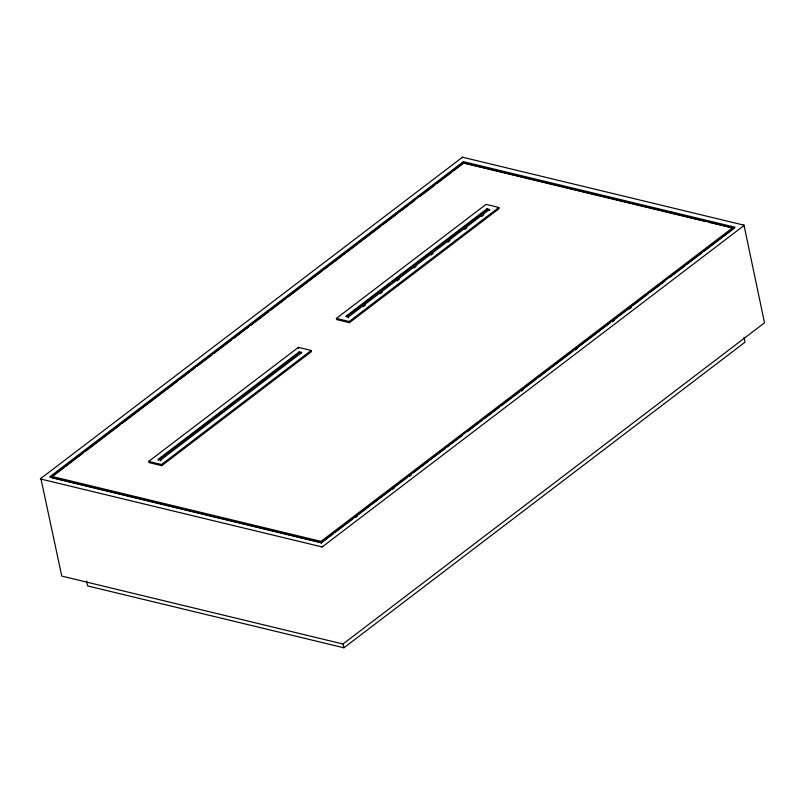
<?xml version="1.0" encoding="UTF-8"?>
<svg xmlns="http://www.w3.org/2000/svg" width="805" height="805" viewBox="0 0 805 805"><rect width="100%" height="100%" fill="white"/><g stroke="black" fill="none" stroke-linecap="round" stroke-linejoin="round"><path stroke-width="1.21" d="M342.517 643.899L61.754 576.078L40.884 478.422M743.609 225.068L743.75 225.742M50.906 477.617L82.895 453.245M84.887 451.726L119.875 425.07M121.867 423.551L177.835 380.906M179.837 379.376L194.83 367.955M196.823 366.436L211.816 355.015M213.818 353.486L231.81 339.78M233.802 338.261L248.795 326.84M250.798 325.311L268.79 311.605M270.782 310.086L285.775 298.665M287.777 297.136L322.755 270.49M324.757 268.961L380.725 226.316M382.717 224.796L397.71 213.375M399.713 211.856L414.706 200.425M419.697 196.621L434.69 185.2M436.692 183.681L451.686 172.25M453.678 170.73L463.67 163.113L706.106 221.637M148.704 461.406L298.383 347.368L311.193 350.457L311.444 351.624L161.765 465.662L148.955 462.573L148.704 461.406L161.523 464.505L311.193 350.457M336.379 318.418L486.049 204.369L498.869 207.469L499.11 208.626L349.44 322.674L336.631 319.575L336.379 318.418L349.189 321.507L498.869 207.469M299.279 351.805L158.011 459.434L160.618 460.068L301.885 352.429L299.279 351.805L299.47 352.671L301.201 353.093M489.561 209.441L486.955 208.807L345.687 316.446L348.293 317.069L489.561 209.441L489.752 210.306L487.136 209.682L346.864 316.556M158.193 460.309L299.47 352.671M363.397 306.574L365.39 305.055M380.312 293.684L382.305 292.175M397.227 280.804L399.22 279.285M414.142 267.914L416.125 266.405M431.047 255.034L433.04 253.515M447.962 242.144L449.955 240.625M464.877 229.254L466.87 227.745M481.793 216.374L483.775 214.855M321.044 541.383L732.691 227.735L463.589 162.781L51.933 476.429L321.044 541.383L321.477 543.415M333.34 533.705L321.356 542.842L52.245 477.878M335.343 532.175L353.325 518.48M355.327 516.951L370.31 505.53M372.313 504.011L407.28 477.365M409.282 475.846L411.275 474.326M413.277 472.797L428.26 461.376M430.262 459.856L445.246 448.435M447.248 446.916L462.231 435.495M467.232 431.691L482.215 420.27M484.218 418.751L499.201 407.33M501.203 405.8L519.185 392.105M521.187 390.576L536.17 379.155M538.173 377.636L573.14 350.99M575.142 349.471L610.11 322.825M612.112 321.306L631.09 306.836M633.092 305.316L648.075 293.895M650.078 292.376L665.061 280.955M670.062 277.151L685.045 265.731M687.047 264.201L702.03 252.79M704.033 251.261L722.015 237.556M724.017 236.036L733.003 229.184M355.448 517.535L357.45 516.015M392.417 489.37L394.42 487.84M409.403 476.429L411.405 474.9M521.308 391.16L523.31 389.64M575.263 350.054L577.265 348.525M612.233 321.879L614.235 320.36M629.218 308.939L631.221 307.419M343.363 643.718L764.509 322.815L744.031 225.33M86.588 581.089L87.624 585.929L343.916 647.794L745.017 342.185L743.981 337.335M461.829 157.689L463.227 157.398M322.805 546.474L321.406 546.766M708.541 222.22L734.12 228.399M486.955 208.807L487.136 209.682M348.293 317.069L348.474 317.945M349.189 321.507L349.44 322.674M298.383 347.368L298.625 348.525M343.141 644.161L343.916 647.794M160.618 460.068L160.809 460.943M161.523 464.505L161.765 465.662M462.462 157.206L40.25 478.905L322.171 546.957L744.384 225.259L462.462 157.206M463.358 161.664L49.598 476.922L321.265 542.5L735.035 227.241L463.358 161.664"/></g></svg>
